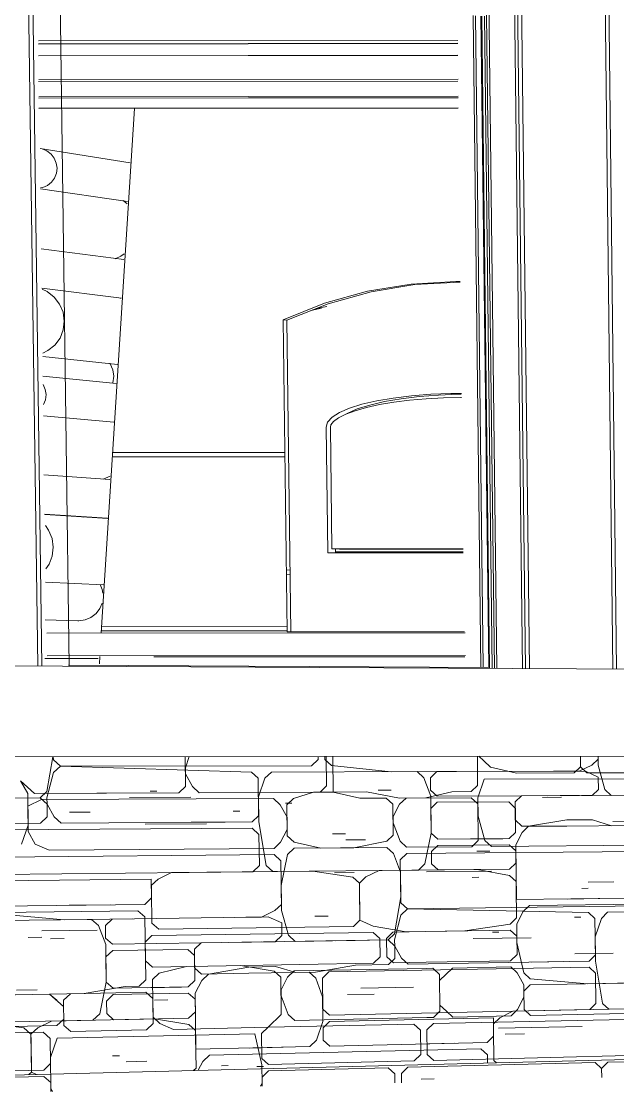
# Model space of a CAD drawing. Header units: inches. Extents: x 490.8 to 498.2, y -67.1 to -6.9.
# Drawn here: x 494.0869 to 494.1849, y -56.2383 to -56.0626 of the extents above; entities that cross this region are included whole.
import ezdxf

# ---------------------------------------------------------------- set-up
doc = ezdxf.new("R2010")
doc.units = ezdxf.units.IN
doc.header["$MEASUREMENT"] = 0
for name, color, linetype, lineweight in [('A-GENM', 13, 'Continuous', 9), ('A-GLAZ', 151, 'Continuous', 13), ('A-PART', 2, 'Continuous', 9), ('A-WALL', 113, 'Continuous', 13), ('A-WALL-PATT', 111, 'Continuous', 13), ('L-SITE-WALL', 31, 'Continuous', 13), ('Q-CASE', 31, 'Continuous', 9)]:
    doc.layers.add(name, color=color, linetype=linetype, lineweight=lineweight)

# ---------------------------------------------------------------- blocks, each defined once
blk = doc.blocks.new('FP_32-Back Patio1')
at = {"layer": 'A-WALL-PATT', "lineweight": 9}
for p, q in [((64.07442, -56.1833), (64.07449, -56.18819)), ((64.07508, -56.18329), (64.07445, -56.1851)), ((64.09765, -56.1881), (64.09759, -56.18326)), ((64.09868, -56.18326), (64.09875, -56.18912)), ((64.1224, -56.18323), (64.12245, -56.18801)), ((64.12266, -56.18323), (64.12347, -56.18399)), ((64.13932, -56.18321), (64.13934, -56.18496)), ((64.07445, -56.1851), (64.07446, -56.18613)), ((64.12347, -56.18399), (64.12455, -56.18499)), ((64.12881, -56.18598), (64.12455, -56.18499)), ((64.13934, -56.18496), (64.1383, -56.18596)), ((64.13934, -56.18496), (64.1404, -56.18595)), ((64.07446, -56.18613), (64.0756, -56.18818)), ((64.12351, -56.187), (64.12248, -56.19003)), ((64.12351, -56.187), (64.15601, -56.1869)), ((64.1383, -56.18596), (64.12881, -56.18598)), ((64.1529, -56.18592), (64.1404, -56.18595)), ((64.04739, -56.18724), (64.0497, -56.18932)), ((64.04739, -56.18724), (64.04856, -56.18932)), ((64.07449, -56.18819), (64.07339, -56.18922)), ((64.0756, -56.18818), (64.07673, -56.18921)), ((64.09657, -56.18913), (64.09765, -56.1881)), ((64.1214, -56.18902), (64.12245, -56.18801)), ((64.04856, -56.18932), (64.04863, -56.19453)), ((64.05085, -56.19035), (64.04858, -56.19141)), ((64.0497, -56.18932), (64.07339, -56.18922)), ((64.05085, -56.19035), (64.08891, -56.19018)), ((64.07339, -56.18922), (64.05991, -56.18928)), ((64.07673, -56.18921), (64.09657, -56.18913)), ((64.08891, -56.19018), (64.09002, -56.1912)), ((64.09112, -56.19119), (64.09221, -56.19016)), ((64.09548, -56.18913), (64.09221, -56.19016)), ((64.09875, -56.18912), (64.09548, -56.18913)), ((64.09548, -56.18913), (64.09657, -56.18913)), ((64.09875, -56.18912), (64.10419, -56.18909)), ((64.10312, -56.19011), (64.09875, -56.18912)), ((64.10745, -56.19009), (64.10312, -56.19011)), ((64.10419, -56.18909), (64.10961, -56.19008)), ((64.10745, -56.19009), (64.10854, -56.1911)), ((64.10961, -56.19008), (64.11392, -56.19007)), ((64.10962, -56.1911), (64.11069, -56.19008)), ((64.12141, -56.19003), (64.11069, -56.19008)), ((64.11392, -56.19007), (64.11819, -56.18904)), ((64.11819, -56.18904), (64.1214, -56.18902)), ((64.12141, -56.19003), (64.12249, -56.19103)), ((64.12248, -56.19003), (64.12251, -56.19304)), ((64.13308, -56.18998), (64.13624, -56.18996)), ((64.04858, -56.19141), (64.04864, -56.19557)), ((64.08232, -56.19226), (64.08342, -56.19225)), ((64.09002, -56.1912), (64.09115, -56.19323)), ((64.09112, -56.19119), (64.09119, -56.1963)), ((64.1086, -56.19617), (64.10854, -56.1911)), ((64.10962, -56.1911), (64.10857, -56.19313)), ((64.12256, -56.19707), (64.12249, -56.19103)), ((64.05543, -56.19241), (64.05882, -56.19239)), ((64.09115, -56.19323), (64.09117, -56.19527)), ((64.10857, -56.19313), (64.10858, -56.19414)), ((64.12251, -56.19304), (64.12363, -56.19706)), ((64.14467, -56.19391), (64.15195, -56.19386)), ((64.04863, -56.19453), (64.04753, -56.19766)), ((64.04864, -56.19557), (64.04981, -56.19764)), ((64.06786, -56.1944), (64.07791, -56.19434)), ((64.09117, -56.19527), (64.0901, -56.19732)), ((64.10858, -56.19414), (64.1097, -56.19717)), ((64.0901, -56.19732), (64.08901, -56.19836)), ((64.09119, -56.1963), (64.0923, -56.19731)), ((64.0923, -56.19731), (64.09669, -56.19829)), ((64.10213, -56.19825), (64.10754, -56.19719)), ((64.10754, -56.19719), (64.1086, -56.19617)), ((64.1097, -56.19717), (64.11079, -56.19817)), ((64.12151, -56.19808), (64.12256, -56.19707)), ((64.1247, -56.19806), (64.12363, -56.19706)), ((64.04981, -56.19764), (64.0521, -56.19866)), ((64.0521, -56.19866), (64.08901, -56.19836)), ((64.09123, -56.19936), (64.09019, -56.20447)), ((64.09123, -56.19936), (64.09231, -56.19833)), ((64.10755, -56.1982), (64.09231, -56.19833)), ((64.09669, -56.19829), (64.10213, -56.19825)), ((64.10755, -56.1982), (64.10864, -56.1992)), ((64.10864, -56.1992), (64.10976, -56.20223)), ((64.10973, -56.20021), (64.1108, -56.19918)), ((64.11079, -56.19817), (64.12151, -56.19808)), ((64.1108, -56.19918), (64.14994, -56.19884)), ((64.1247, -56.19806), (64.1551, -56.1978)), ((64.04412, -56.19977), (64.08903, -56.19938)), ((64.08903, -56.19938), (64.09014, -56.20039)), ((64.09014, -56.20039), (64.09023, -56.20754)), ((64.10982, -56.20729), (64.10973, -56.20021)), ((64.09892, -56.20234), (64.10218, -56.20231)), ((64.10976, -56.20223), (64.10981, -56.20628)), ((64.11406, -56.20219), (64.12475, -56.20208)), ((64.09019, -56.20447), (64.09024, -56.20856)), ((64.12157, -56.20311), (64.12263, -56.2031)), ((64.14061, -56.20391), (64.14479, -56.20386)), ((64.10981, -56.20628), (64.1088, -56.21236)), ((64.13957, -56.20492), (64.14062, -56.2049)), ((64.09023, -56.20754), (64.08915, -56.20857)), ((64.11091, -56.20828), (64.10982, -56.20729)), ((64.11091, -56.20828), (64.15004, -56.20777)), ((64.04425, -56.20916), (64.05453, -56.21006)), ((64.05453, -56.21006), (64.06582, -56.20991)), ((64.06245, -56.20995), (64.08806, -56.20961)), ((64.08254, -56.20968), (64.08696, -56.20962)), ((64.08696, -56.20962), (64.08915, -56.20857)), ((64.08806, -56.20961), (64.09027, -56.2106)), ((64.09024, -56.20856), (64.09139, -56.21262)), ((64.09573, -56.2095), (64.09792, -56.20947)), ((64.10985, -56.20931), (64.10882, -56.21337)), ((64.10985, -56.20931), (64.11091, -56.20828)), ((64.14066, -56.20889), (64.11091, -56.20828)), ((64.14066, -56.20889), (64.14172, -56.20987)), ((64.14179, -56.21585), (64.14172, -56.20987)), ((64.14277, -56.20986), (64.14176, -56.21286)), ((64.14277, -56.20986), (64.1438, -56.20885)), ((64.16653, -56.20854), (64.1438, -56.20885)), ((64.05906, -56.21), (64.03391, -56.21034)), ((64.05906, -56.21), (64.0602, -56.21102)), ((64.06138, -56.21411), (64.0602, -56.21102)), ((64.06133, -56.211), (64.06245, -56.20995)), ((64.06136, -56.21307), (64.06133, -56.211)), ((64.09027, -56.2106), (64.0903, -56.21264)), ((64.0523, -56.21321), (64.05457, -56.21317)), ((64.06136, -56.21307), (64.0625, -56.21409)), ((64.10774, -56.21339), (64.07705, -56.21386)), ((64.0903, -56.21264), (64.08921, -56.21368)), ((64.09139, -56.21262), (64.0925, -56.21362)), ((64.0925, -56.21362), (64.10774, -56.21339)), ((64.10774, -56.21339), (64.1088, -56.21236)), ((64.10883, -56.21438), (64.10774, -56.21339)), ((64.10882, -56.21337), (64.10883, -56.21438)), ((64.12169, -56.21317), (64.13124, -56.21303)), ((64.12487, -56.21212), (64.12593, -56.2121)), ((64.14176, -56.21286), (64.1418, -56.21685)), ((64.06146, -56.22031), (64.06138, -56.21411)), ((64.0614, -56.21618), (64.06252, -56.21512)), ((64.0625, -56.21409), (64.07705, -56.21386)), ((64.07484, -56.21493), (64.06252, -56.21512)), ((64.07484, -56.21493), (64.07597, -56.21594)), ((64.07705, -56.21386), (64.07595, -56.21491)), ((64.07595, -56.21491), (64.07598, -56.21696)), ((64.08921, -56.21368), (64.08149, -56.2138)), ((64.0837, -56.21376), (64.08701, -56.21371)), ((64.09906, -56.21352), (64.10232, -56.21347)), ((64.10884, -56.2154), (64.10883, -56.21438)), ((64.10883, -56.21438), (64.10993, -56.21639)), ((64.0614, -56.21618), (64.06146, -56.22031)), ((64.07602, -56.22004), (64.07597, -56.21594)), ((64.07598, -56.21696), (64.07597, -56.21594)), ((64.10885, -56.21641), (64.10779, -56.21744)), ((64.10884, -56.2154), (64.10885, -56.21641)), ((64.10993, -56.21639), (64.11102, -56.21738)), ((64.11102, -56.21738), (64.14076, -56.21686)), ((64.13129, -56.21703), (64.13656, -56.21694)), ((64.14179, -56.21585), (64.14076, -56.21686)), ((64.1418, -56.21685), (64.14293, -56.22379)), ((64.07598, -56.21696), (64.07599, -56.21799)), ((64.07599, -56.21799), (64.07712, -56.219)), ((64.07823, -56.21898), (64.08486, -56.21784)), ((64.08486, -56.21784), (64.08926, -56.21776)), ((64.09585, -56.21866), (64.08487, -56.21886)), ((64.08926, -56.21776), (64.09257, -56.21872)), ((64.09257, -56.21872), (64.09476, -56.21868)), ((64.09476, -56.21868), (64.09586, -56.21968)), ((64.10237, -56.21753), (64.09585, -56.21866)), ((64.09695, -56.21966), (64.09803, -56.21862)), ((64.09803, -56.21862), (64.14077, -56.21786)), ((64.10779, -56.21744), (64.10237, -56.21753)), ((64.14077, -56.21786), (64.14183, -56.21884)), ((64.0604, -56.2255), (64.06146, -56.22031)), ((64.06146, -56.22031), (64.0626, -56.22132)), ((64.07492, -56.22109), (64.07602, -56.22004)), ((64.07713, -56.22002), (64.07605, -56.2221)), ((64.07712, -56.219), (64.08487, -56.21886)), ((64.07713, -56.22002), (64.07823, -56.21898)), ((64.09586, -56.21968), (64.09699, -56.22271)), ((64.09695, -56.21966), (64.09702, -56.22475)), ((64.14188, -56.22382), (64.14183, -56.21884)), ((64.04671, -56.22162), (64.05014, -56.22156)), ((64.0626, -56.22132), (64.07492, -56.22109)), ((64.06261, -56.22236), (64.07493, -56.22212)), ((64.06822, -56.22122), (64.07381, -56.22111)), ((64.07493, -56.22212), (64.07606, -56.22313)), ((64.07605, -56.2221), (64.07617, -56.23134)), ((64.0615, -56.22341), (64.06261, -56.22236)), ((64.0615, -56.22341), (64.06153, -56.22548)), ((64.06936, -56.22326), (64.0716, -56.22321)), ((64.07609, -56.22518), (64.07606, -56.22313)), ((64.09699, -56.22271), (64.09704, -56.22678)), ((64.14188, -56.22382), (64.14085, -56.22483)), ((64.14293, -56.2238), (64.14398, -56.22477)), ((64.0604, -56.2255), (64.05928, -56.22656)), ((64.06153, -56.22548), (64.06267, -56.22649)), ((64.07609, -56.22518), (64.07499, -56.22623)), ((64.09702, -56.22475), (64.09812, -56.22574)), ((64.09812, -56.22574), (64.14085, -56.22483)), ((64.1261, -56.22615), (64.12821, -56.2251)), ((64.12821, -56.2251), (64.15023, -56.22464)), ((64.14398, -56.22477), (64.1667, -56.22429)), ((64.03414, -56.22709), (64.05928, -56.22656)), ((64.04106, -56.22695), (64.04794, -56.22784)), ((64.05022, -56.22779), (64.05248, -56.22671)), ((64.05248, -56.22671), (64.0694, -56.22635)), ((64.06267, -56.22649), (64.07499, -56.22623)), ((64.0694, -56.22635), (64.075, -56.22726)), ((64.075, -56.22726), (64.07613, -56.22826)), ((64.09704, -56.22678), (64.09599, -56.22985)), ((64.09706, -56.2278), (64.09813, -56.22676)), ((64.09813, -56.22676), (64.12504, -56.22617)), ((64.12504, -56.22617), (64.12506, -56.22818)), ((64.12505, -56.22718), (64.1261, -56.22615)), ((64.12506, -56.22818), (64.12505, -56.22718)), ((64.04794, -56.22784), (64.0491, -56.22886)), ((64.05022, -56.22779), (64.0491, -56.22886)), ((64.0491, -56.22886), (64.04918, -56.23509)), ((64.0491, -56.22886), (64.04911, -56.2299)), ((64.07614, -56.22929), (64.07613, -56.22826)), ((64.09707, -56.22881), (64.09706, -56.2278)), ((64.09707, -56.22881), (64.09708, -56.22983)), ((64.12507, -56.22918), (64.12402, -56.23021)), ((64.12507, -56.22918), (64.12506, -56.22818)), ((64.12506, -56.22818), (64.12512, -56.2332)), ((64.04918, -56.23509), (64.04911, -56.2299)), ((64.07614, -56.22929), (64.07621, -56.23442)), ((64.07617, -56.23134), (64.09491, -56.2309)), ((64.09491, -56.2309), (64.09599, -56.22985)), ((64.09708, -56.22983), (64.09819, -56.23082)), ((64.09819, -56.23082), (64.12402, -56.23021)), ((64.11226, -56.23049), (64.11869, -56.23034)), ((64.0784, -56.23231), (64.07731, -56.23336)), ((64.12297, -56.23124), (64.0784, -56.23231)), ((64.08503, -56.23113), (64.09053, -56.231)), ((64.12297, -56.23124), (64.12405, -56.23222)), ((64.12405, -56.23222), (64.12406, -56.2336)), ((64.07621, -56.23442), (64.0758, -56.23481)), ((64.07731, -56.23336), (64.07656, -56.23479)), ((64.08617, -56.23417), (64.08727, -56.23414)), ((64.12512, -56.2332), (64.12552, -56.23356)), ((64.04877, -56.23549), (64.04918, -56.23509)), ((64.04918, -56.23509), (64.05003, -56.23546))]:
    blk.add_line(p, q, dxfattribs=at)
blk = doc.blocks.new('FP_39-Back Patio1')
at = {"layer": 'A-PART'}
for p, q in [((64.05267, -56.18333), (64.05171, -56.18903)), ((64.05278, -56.18382), (64.05277, -56.18333)), ((64.09625, -56.18327), (64.09625, -56.18376)), ((64.09734, -56.18326), (64.09734, -56.18375)), ((64.14222, -56.1832), (64.14224, -56.18468)), ((64.14222, -56.1832), (64.14223, -56.18368)), ((64.05393, -56.18486), (64.05278, -56.18382)), ((64.05281, -56.1859), (64.05393, -56.18486)), ((64.05393, -56.18486), (64.09517, -56.18478)), ((64.0853, -56.18582), (64.05393, -56.18486)), ((64.09625, -56.18376), (64.09517, -56.18478)), ((64.09734, -56.18375), (64.09845, -56.18477)), ((64.09845, -56.18477), (64.10823, -56.18576)), ((64.13911, -56.18568), (64.14119, -56.18468)), ((64.14223, -56.18368), (64.14119, -56.18468)), ((64.14224, -56.18468), (64.14333, -56.18866)), ((64.05281, -56.1859), (64.05173, -56.19007)), ((64.0853, -56.18582), (64.08641, -56.18684)), ((64.08649, -56.19298), (64.08641, -56.18684)), ((64.08752, -56.18684), (64.08645, -56.18991)), ((64.08752, -56.18684), (64.0886, -56.18581)), ((64.11254, -56.18575), (64.0886, -56.18581)), ((64.10823, -56.18576), (64.11898, -56.18574)), ((64.11254, -56.18575), (64.11363, -56.18676)), ((64.11474, -56.18979), (64.11363, -56.18676)), ((64.1147, -56.18676), (64.11577, -56.18574)), ((64.11473, -56.18878), (64.1147, -56.18676)), ((64.11577, -56.18574), (64.14016, -56.18568)), ((64.1349, -56.18569), (64.13911, -56.18568)), ((64.14016, -56.18568), (64.14226, -56.18667)), ((64.14226, -56.18667), (64.14228, -56.18867)), ((64.1061, -56.18881), (64.10827, -56.1888)), ((64.11473, -56.18878), (64.11581, -56.18978)), ((64.14228, -56.18867), (64.14125, -56.18967)), ((64.14333, -56.18866), (64.14439, -56.18965)), ((64.05059, -56.19007), (64.01821, -56.19021)), ((64.03452, -56.19014), (64.05059, -56.19007)), ((64.05059, -56.19007), (64.05171, -56.18903)), ((64.05174, -56.19111), (64.05059, -56.19007)), ((64.05173, -56.19007), (64.05174, -56.19111)), ((64.0653, -56.19001), (64.07537, -56.18996)), ((64.06865, -56.18896), (64.06977, -56.18895)), ((64.08645, -56.18991), (64.08651, -56.194)), ((64.11481, -56.19584), (64.11474, -56.18979)), ((64.11581, -56.18978), (64.12967, -56.18972)), ((64.12967, -56.18972), (64.12862, -56.19073)), ((64.1589, -56.18959), (64.12967, -56.18972)), ((64.14125, -56.18967), (64.13389, -56.1897)), ((64.136, -56.18969), (64.13915, -56.18968)), ((64.14439, -56.18965), (64.1589, -56.18959)), ((64.05175, -56.19215), (64.05174, -56.19111)), ((64.05174, -56.19111), (64.05291, -56.19318)), ((64.05175, -56.19215), (64.05177, -56.19319)), ((64.09087, -56.19091), (64.09196, -56.19091)), ((64.11477, -56.19181), (64.11583, -56.19079)), ((64.11477, -56.19181), (64.11481, -56.19584)), ((64.12756, -56.19073), (64.11583, -56.19079)), ((64.12756, -56.19073), (64.12863, -56.19173)), ((64.12862, -56.19073), (64.12864, -56.19273)), ((64.12868, -56.19574), (64.12863, -56.19173)), ((64.12864, -56.19273), (64.12863, -56.19173)), ((64.05177, -56.19319), (64.05064, -56.19423)), ((64.05291, -56.19318), (64.05406, -56.19421)), ((64.05406, -56.19421), (64.0854, -56.19401)), ((64.07543, -56.19407), (64.08098, -56.19404)), ((64.08649, -56.19298), (64.0854, -56.19401)), ((64.08651, -56.194), (64.0877, -56.20116)), ((64.12864, -56.19273), (64.12866, -56.19374)), ((64.12866, -56.19374), (64.12973, -56.19473)), ((64.13079, -56.19473), (64.1371, -56.19368)), ((64.1371, -56.19368), (64.1413, -56.19366)), ((64.1413, -56.19366), (64.14444, -56.19463)), ((64.04036, -56.19534), (64.08542, -56.19504)), ((64.05064, -56.19423), (64.04493, -56.19427)), ((64.08542, -56.19504), (64.08653, -56.19605)), ((64.1138, -56.2009), (64.11481, -56.19584)), ((64.11481, -56.19584), (64.1159, -56.19685)), ((64.12763, -56.19675), (64.12868, -56.19574)), ((64.12974, -56.19574), (64.1287, -56.19775)), ((64.12973, -56.19473), (64.13711, -56.19468)), ((64.12974, -56.19574), (64.13079, -56.19473)), ((64.14757, -56.19461), (64.13711, -56.19468)), ((64.14444, -56.19463), (64.14653, -56.19462)), ((64.0866, -56.20117), (64.08653, -56.19605)), ((64.09859, -56.19596), (64.10077, -56.19595)), ((64.10078, -56.19696), (64.10404, -56.19694)), ((64.1159, -56.19685), (64.12763, -56.19675)), ((64.12125, -56.1968), (64.12657, -56.19676)), ((64.11485, -56.19887), (64.11591, -56.19786)), ((64.11485, -56.19887), (64.11488, -56.20089)), ((64.11591, -56.19786), (64.12764, -56.19776)), ((64.12234, -56.19881), (64.12447, -56.19879)), ((64.12764, -56.19776), (64.12872, -56.19875)), ((64.1287, -56.19775), (64.12881, -56.20677)), ((64.12874, -56.20076), (64.12872, -56.19875)), ((64.1138, -56.2009), (64.11274, -56.20192)), ((64.11488, -56.20089), (64.11596, -56.20189)), ((64.12874, -56.20076), (64.12769, -56.20177)), ((64.04046, -56.20266), (64.08551, -56.2022)), ((64.06996, -56.20339), (64.07219, -56.20233)), ((64.07219, -56.20233), (64.09539, -56.2021)), ((64.0866, -56.20117), (64.08551, -56.2022)), ((64.0877, -56.20115), (64.08881, -56.20217)), ((64.08881, -56.20217), (64.11274, -56.20192)), ((64.09539, -56.2021), (64.10194, -56.20305)), ((64.10411, -56.20303), (64.10627, -56.20199)), ((64.10627, -56.20199), (64.12238, -56.20183)), ((64.11596, -56.20189), (64.12769, -56.20177)), ((64.12238, -56.20183), (64.1277, -56.20278)), ((64.1277, -56.20278), (64.12877, -56.20377)), ((64.04047, -56.2037), (64.06885, -56.2034)), ((64.06885, -56.2034), (64.06887, -56.20546)), ((64.06886, -56.20443), (64.06996, -56.20339)), ((64.06887, -56.20546), (64.06886, -56.20443)), ((64.10194, -56.20305), (64.10304, -56.20405)), ((64.10411, -56.20303), (64.10304, -56.20405)), ((64.10304, -56.20405), (64.10312, -56.21014)), ((64.10304, -56.20405), (64.10305, -56.20507)), ((64.12879, -56.20477), (64.12877, -56.20377)), ((64.06889, -56.20649), (64.06887, -56.20546)), ((64.06887, -56.20546), (64.06894, -56.21062)), ((64.10312, -56.21014), (64.10305, -56.20507)), ((64.12879, -56.20477), (64.12885, -56.20978)), ((64.04053, -56.20788), (64.06778, -56.20754)), ((64.05537, -56.20769), (64.06216, -56.20761)), ((64.06889, -56.20649), (64.06778, -56.20754)), ((64.12881, -56.20677), (64.14667, -56.20655)), ((64.13094, -56.20775), (64.12989, -56.20877)), ((64.17341, -56.2072), (64.13094, -56.20775)), ((64.13725, -56.20667), (64.14249, -56.2066)), ((64.06667, -56.20858), (64.01966, -56.20919)), ((64.06667, -56.20858), (64.06781, -56.2096)), ((64.06781, -56.2096), (64.06794, -56.21991)), ((64.12885, -56.20978), (64.1278, -56.2108)), ((64.12989, -56.20877), (64.12886, -56.21078)), ((64.13834, -56.20965), (64.13939, -56.20963)), ((64.06894, -56.21062), (64.07007, -56.21163)), ((64.07007, -56.21163), (64.10204, -56.21117)), ((64.10204, -56.21117), (64.10312, -56.21014)), ((64.10312, -56.21014), (64.1053, -56.21112)), ((64.1053, -56.21112), (64.11071, -56.21206)), ((64.12036, -56.21191), (64.1278, -56.2108)), ((64.12886, -56.21078), (64.12889, -56.21379)), ((64.04862, -56.21298), (64.0509, -56.21295)), ((64.05088, -56.21191), (64.05996, -56.21178)), ((64.06897, -56.21268), (64.06786, -56.21373)), ((64.06897, -56.21268), (64.10531, -56.21214)), ((64.10531, -56.21214), (64.1064, -56.21313)), ((64.1064, -56.21313), (64.10644, -56.21617)), ((64.10749, -56.21312), (64.10855, -56.21209)), ((64.10749, -56.21312), (64.10752, -56.21615)), ((64.10855, -56.21209), (64.11394, -56.21201)), ((64.11071, -56.21206), (64.12036, -56.21191)), ((64.12781, -56.2118), (64.11394, -56.21201)), ((64.12781, -56.2118), (64.12888, -56.21279)), ((64.12892, -56.2158), (64.12888, -56.21279)), ((64.06786, -56.21373), (64.0679, -56.21682)), ((64.12889, -56.21379), (64.13001, -56.21878)), ((64.0679, -56.21682), (64.06904, -56.21783)), ((64.10537, -56.2172), (64.10644, -56.21617)), ((64.10752, -56.21615), (64.10862, -56.21715)), ((64.114, -56.21705), (64.12787, -56.21682)), ((64.12892, -56.2158), (64.12787, -56.21682)), ((64.13841, -56.21564), (64.14468, -56.21553)), ((64.10537, -56.2172), (64.06904, -56.21783)), ((64.07017, -56.21884), (64.07462, -56.21773)), ((64.0835, -56.21758), (64.08902, -56.21851)), ((64.08902, -56.21851), (64.09013, -56.21951)), ((64.09123, -56.21949), (64.09231, -56.21845)), ((64.09231, -56.21845), (64.11401, -56.21806)), ((64.10862, -56.21715), (64.114, -56.21705)), ((64.11508, -56.21804), (64.11401, -56.21806)), ((64.11508, -56.21804), (64.11617, -56.21903)), ((64.11618, -56.22004), (64.1183, -56.21799)), ((64.12788, -56.21782), (64.1183, -56.21799)), ((64.12788, -56.21782), (64.12895, -56.2188)), ((64.06684, -56.22096), (64.06794, -56.21991)), ((64.06906, -56.21989), (64.07017, -56.21884)), ((64.06906, -56.21989), (64.06916, -56.2271)), ((64.09021, -56.22563), (64.09013, -56.21951)), ((64.09123, -56.21949), (64.09016, -56.22155)), ((64.11617, -56.21903), (64.11624, -56.22508)), ((64.11623, -56.22407), (64.11618, -56.22004)), ((64.13004, -56.22078), (64.12895, -56.2188)), ((64.13001, -56.21878), (64.13108, -56.21976)), ((64.13108, -56.21976), (64.14056, -56.22058)), ((64.13109, -56.22076), (64.16027, -56.22021)), ((64.14056, -56.22058), (64.1654, -56.22011)), ((64.14056, -56.22058), (64.14787, -56.22044)), ((64.03034, -56.22269), (64.05784, -56.22217)), ((64.05557, -56.22221), (64.06797, -56.22197)), ((64.05784, -56.22217), (64.06459, -56.22101)), ((64.06459, -56.22101), (64.06684, -56.22096)), ((64.06797, -56.22197), (64.0691, -56.22298)), ((64.09016, -56.22155), (64.09017, -56.22257)), ((64.10326, -56.2213), (64.1119, -56.22113)), ((64.13006, -56.22279), (64.13004, -56.22078)), ((64.13005, -56.22179), (64.13109, -56.22076)), ((64.13008, -56.22479), (64.13005, -56.22179)), ((64.01985, -56.22289), (64.05216, -56.22228)), ((64.05216, -56.22228), (64.05446, -56.22431)), ((64.05216, -56.22228), (64.05332, -56.22329)), ((64.05445, -56.22327), (64.05557, -56.22221)), ((64.05451, -56.22742), (64.05445, -56.22327)), ((64.0691, -56.22298), (64.06915, -56.22607)), ((64.09017, -56.22257), (64.09131, -56.22561)), ((64.1011, -56.22235), (64.10544, -56.22227)), ((64.12902, -56.22481), (64.13006, -56.22279)), ((64.09021, -56.22563), (64.08804, -56.22772)), ((64.09131, -56.22561), (64.09242, -56.2266)), ((64.11624, -56.22508), (64.11518, -56.22611)), ((64.11731, -56.22506), (64.11623, -56.22407)), ((64.11731, -56.22506), (64.1184, -56.22604)), ((64.12902, -56.22481), (64.12798, -56.22584)), ((64.13008, -56.22479), (64.13115, -56.22577)), ((64.13115, -56.22577), (64.16135, -56.22512)), ((64.01993, -56.22816), (64.05337, -56.22744)), ((64.05337, -56.22744), (64.05449, -56.22638)), ((64.05451, -56.22742), (64.05566, -56.22843)), ((64.06916, -56.2271), (64.06805, -56.22816)), ((64.06915, -56.22607), (64.07028, -56.22708)), ((64.07028, -56.22708), (64.07253, -56.22806)), ((64.08804, -56.22772), (64.11197, -56.22719)), ((64.09242, -56.2266), (64.11411, -56.22614)), ((64.11306, -56.22818), (64.11197, -56.22719)), ((64.11518, -56.22611), (64.11411, -56.22614)), ((64.1152, -56.22712), (64.11413, -56.22815)), ((64.1152, -56.22712), (64.15931, -56.22615)), ((64.1184, -56.22604), (64.12798, -56.22584)), ((64.00224, -56.2296), (64.05111, -56.22853)), ((64.05111, -56.22853), (64.05226, -56.22954)), ((64.0534, -56.22952), (64.08585, -56.22879)), ((64.05566, -56.22843), (64.06805, -56.22816)), ((64.07253, -56.22806), (64.08804, -56.22772)), ((64.08585, -56.22879), (64.08702, -56.23387)), ((64.08695, -56.22876), (64.08804, -56.22772)), ((64.08695, -56.22876), (64.087, -56.23285)), ((64.11311, -56.23221), (64.11306, -56.22818)), ((64.11413, -56.22815), (64.11418, -56.23219)), ((64.12588, -56.22789), (64.13959, -56.22758)), ((64.12695, -56.22887), (64.13013, -56.22879)), ((64.05226, -56.22954), (64.05232, -56.23369)), ((64.0534, -56.22952), (64.05231, -56.23266)), ((64.05231, -56.23266), (64.05238, -56.23784)), ((64.06249, -56.23241), (64.06362, -56.23239)), ((64.11205, -56.23325), (64.11311, -56.23221)), ((64.11418, -56.23219), (64.11527, -56.23317)), ((64.15938, -56.23207), (64.11527, -56.23317)), ((64.05232, -56.23369), (64.0512, -56.23476)), ((64.06475, -56.23339), (64.06812, -56.23331)), ((64.08039, -56.23403), (64.0815, -56.23401)), ((64.087, -56.23285), (64.08812, -56.23384)), ((64.08702, -56.23387), (64.08706, -56.23693)), ((64.08812, -56.23384), (64.11205, -56.23325)), ((64.10775, -56.23437), (64.08813, -56.23486)), ((64.10884, -56.23535), (64.10775, -56.23437)), ((64.10992, -56.23532), (64.11098, -56.23428)), ((64.11098, -56.23428), (64.14176, -56.23351)), ((64.14176, -56.23351), (64.14281, -56.23447)), ((64.14281, -56.23447), (64.14385, -56.23345)), ((64.14283, -56.23599), (64.14281, -56.23447)), ((64.14281, -56.23447), (64.14283, -56.23599)), ((64.14385, -56.23345), (64.15939, -56.23306)), ((64.0512, -56.23476), (64.00234, -56.23597)), ((64.03401, -56.23623), (64.05121, -56.2358)), ((64.05121, -56.2358), (64.05236, -56.23681)), ((64.08704, -56.23591), (64.08813, -56.23486)), ((64.08704, -56.23591), (64.08706, -56.2374)), ((64.10886, -56.23685), (64.10884, -56.23535)), ((64.10992, -56.23532), (64.10994, -56.23682)), ((64.11316, -56.23625), (64.11531, -56.23619)), ((64.05236, -56.23681), (64.05238, -56.23828)), ((64.05238, -56.23784), (64.05262, -56.23828)), ((64.08706, -56.23693), (64.08681, -56.23741))]:
    blk.add_line(p, q, dxfattribs=at)
blk = doc.blocks.new('FP_59-Back Patio1')
at = {"layer": 'A-WALL-PATT', "lineweight": 9}
for p, q in [((64.09435, -56.0288), (64.0942, -56.01683)), ((64.09504, -56.02885), (64.09489, -56.01683)), ((64.08366, -56.03181), (64.06894, -56.03183)), ((64.09231, -56.03179), (64.08738, -56.0318)), ((64.16725, -56.03166), (64.14513, -56.0317)), ((64.16733, -56.03235), (64.14514, -56.03239)), ((64.14583, -56.0325), (64.14583, -56.03239)), ((64.14652, -56.03255), (64.14652, -56.03239)), ((64.08367, -56.0325), (64.0689, -56.03253)), ((64.10195, -56.03247), (64.08739, -56.0325)), ((64.1461, -56.05612), (64.14587, -56.03556)), ((64.14679, -56.05612), (64.14656, -56.03561)), ((64.15065, -56.13331), (64.15047, -56.11783)), ((64.15134, -56.13331), (64.15116, -56.11783)), ((64.09078, -56.13404), (64.06248, -56.13405)), ((64.09078, -56.13335), (64.06252, -56.13336)), ((64.17834, -56.1333), (64.1477, -56.13331)), ((64.17841, -56.13399), (64.1477, -56.13401)), ((64.09114, -56.16194), (64.06072, -56.16195)), ((64.18146, -56.16192), (64.14802, -56.16193)), ((64.09115, -56.16263), (64.06067, -56.16264)), ((64.16037, -56.16262), (64.14803, -56.16262)), ((64.15098, -56.16288), (64.15098, -56.16262)), ((64.15167, -56.16286), (64.15167, -56.16262))]:
    blk.add_line(p, q, dxfattribs=at)
blk = doc.blocks.new('FP_61-Back Patio1')
at = {"layer": 'A-WALL-PATT', "lineweight": 9}
blk.add_line((64.12007, -56.14964), (64.0991, -56.14965), dxfattribs=at)
blk = doc.blocks.new('FP_62-Back Patio1')
at = {"layer": 'A-WALL-PATT', "lineweight": 9}
for p, q in [((64.09164, -56.15267), (64.09102, -56.15264)), ((64.09165, -56.15336), (64.09103, -56.15333))]:
    blk.add_line(p, q, dxfattribs=at)
blk = doc.blocks.new('FP_63-Back Patio1')
at = {"layer": 'A-WALL-PATT', "lineweight": 9}
for p, q in [((64.09679, -56.10967), (64.09503, -56.11002)), ((64.09768, -56.10936), (64.09591, -56.10969))]:
    blk.add_line(p, q, dxfattribs=at)

msp = doc.modelspace()

# ---------------------------------------------------------------- linework, layer by layer
at = {"layer": 'A-GENM'}
for p, q in [((494.09004, -56.08345), (494.1048, -56.0858)), ((494.10438, -56.09217), (494.09009, -56.09005)), ((494.10365, -56.092), (494.1043, -56.09255)), ((494.09019, -56.0999), (494.10376, -56.10169)), ((494.09031, -56.10639), (494.10341, -56.10799)), ((494.10328, -56.10801), (494.10318, -56.10799)), ((494.10271, -56.11888), (494.09044, -56.11761)), ((494.09048, -56.12083), (494.10251, -56.12201)), ((494.10211, -56.12836), (494.09056, -56.12735)), ((494.09065, -56.13701), (494.10149, -56.13779)), ((494.1015, -56.13724), (494.10036, -56.13773)), ((494.10109, -56.14412), (494.09073, -56.14349)), ((494.09077, -56.14356), (494.10112, -56.14419)), ((494.09724, -56.14389), (494.09717, -56.14397)), ((494.10044, -56.15507), (494.09091, -56.15467)), ((494.09624, -56.16097), (494.09086, -56.1608))]:
    msp.add_line(p, q, dxfattribs=at)
for points in [[(494.0928, -56.08667, 0), (494.09268, -56.08583, 0), (494.09234, -56.08504, 0), (494.09182, -56.08436, 0), (494.09114, -56.08385, 0), (494.09036, -56.08352, 0), (494.09003, -56.08345, 0)], [(494.09009, -56.08991, 0), (494.09044, -56.08983, 0), (494.09122, -56.0895, 0), (494.09188, -56.08898, 0), (494.09239, -56.08831, 0), (494.0927, -56.08752, 0), (494.0928, -56.08667, 0)], [(494.10383, -56.10075, 0), (494.10329, -56.10111, 0), (494.10232, -56.10156, 0)], [(494.09399, -56.11179, 0), (494.09379, -56.11034, 0), (494.09321, -56.10899, 0), (494.09232, -56.10783, 0), (494.09116, -56.10694, 0), (494.09033, -56.10655, 0)], [(494.09047, -56.11703, 0), (494.09129, -56.11663, 0), (494.09242, -56.11574, 0), (494.09329, -56.11459, 0), (494.09383, -56.11324, 0), (494.09399, -56.11179, 0)], [(494.10149, -56.11871, 0), (494.10154, -56.11879, 0), (494.10196, -56.11977, 0), (494.10211, -56.12083, 0)], [(494.10211, -56.12083, 0), (494.10198, -56.12189, 0), (494.10196, -56.12197, 0)], [(494.09099, -56.12383, 0), (494.09087, -56.12299, 0), (494.09054, -56.1222, 0)], [(494.09058, -56.12546, 0), (494.09089, -56.12468, 0), (494.09099, -56.12383, 0)], [(494.09219, -56.1489, 0), (494.09198, -56.14746, 0), (494.09141, -56.14611, 0), (494.09088, -56.14535, 0)], [(494.09097, -56.15245, 0), (494.09148, -56.1517, 0), (494.09202, -56.15035, 0), (494.09219, -56.1489, 0)], [(494.09987, -56.15503, 0), (494.10019, -56.15585, 0), (494.10031, -56.15645, 0)], [(494.10019, -56.15807, 0), (494.09983, -56.15894, 0), (494.0992, -56.15978, 0), (494.09837, -56.16043, 0), (494.0974, -56.16084, 0), (494.09636, -56.16098, 0), (494.09623, -56.16097, 0)]]:
    msp.add_polyline3d(points, dxfattribs=at)
at = {"layer": 'A-GLAZ', "lineweight": 9}
for p, q in [((494.08783, -55.98691), (494.09031, -56.1684)), ((494.16974, -56.16883), (494.16767, -55.99395)), ((494.1827, -55.99527), (494.18469, -56.16892)), ((494.08963, -56.1684), (494.08729, -55.99681)), ((494.09477, -56.16842), (494.09253, -56.00268)), ((494.16842, -56.00359), (494.17036, -56.16884)), ((494.16923, -56.16883), (494.16729, -56.00486)), ((494.18407, -56.16891), (494.18219, -56.00475)), ((494.16312, -56.00841), (494.16503, -56.16881)), ((494.16242, -56.16864), (494.16114, -56.06163)), ((494.16279, -56.16864), (494.16151, -56.06165)), ((494.16151, -56.06165), (494.16279, -56.16864)), ((494.1637, -56.16865), (494.16242, -56.06173)), ((494.16381, -56.1688), (494.16254, -56.06174)), ((494.16297, -56.06169), (494.16425, -56.1688)), ((494.16463, -56.1688), (494.16335, -56.06157)), ((494.16463, -56.1688), (494.16335, -56.06157)), ((494.16335, -56.06157), (494.16463, -56.1688)), ((494.0947, -56.16828), (494.16381, -56.16866))]:
    msp.add_line(p, q, dxfattribs=at)
at = {"layer": 'A-PART'}
for p, q in [((493.99328, -56.16788), (494.37501, -56.16996)), ((494.3751, -56.18294), (493.99328, -56.18346))]:
    msp.add_line(p, q, dxfattribs=at)
at = {"layer": 'A-WALL'}
for p, q in [((494.10007, -56.16297), (494.10551, -56.07689)), ((494.13057, -56.16279), (494.12992, -56.11155)), ((494.13053, -56.11163), (494.12992, -56.11155)), ((494.13053, -56.11163), (494.13118, -56.16279)), ((494.13725, -56.14985), (494.13699, -56.12921)), ((494.13768, -56.12921), (494.13793, -56.14916)), ((494.15952, -56.14985), (494.13725, -56.14985)), ((494.13793, -56.14916), (494.15951, -56.14915)), ((494.13921, -56.14923), (494.13793, -56.14916)), ((494.13853, -56.14923), (494.13853, -56.14985)), ((494.15949, -56.14923), (494.13921, -56.14923)), ((494.15969, -56.16278), (494.13057, -56.16279)), ((494.09975, -56.16805), (494.09983, -56.16687))]:
    msp.add_line(p, q, dxfattribs=at)
for points in [[(494.12992, -56.11155, 0), (494.13671, -56.10884, 0), (494.14376, -56.10688, 0), (494.15098, -56.10569, 0), (494.15831, -56.10529, 0), (494.159, -56.10529, 0)], [(494.15899, -56.10537, 0), (494.15889, -56.10537, 0), (494.15158, -56.10577, 0), (494.14436, -56.10696, 0), (494.13732, -56.10892, 0), (494.13053, -56.11163, 0)], [(494.13699, -56.12921, 0), (494.13723, -56.12838, 0), (494.13796, -56.12757, 0), (494.13916, -56.1268, 0), (494.14081, -56.12609, 0), (494.14287, -56.12544, 0), (494.14529, -56.12487, 0), (494.14802, -56.12441, 0), (494.15101, -56.12405, 0), (494.15418, -56.1238, 0), (494.15746, -56.12367, 0), (494.15921, -56.12366, 0)], [(494.15918, -56.1238, 0), (494.1587, -56.1238, 0), (494.15542, -56.12393, 0), (494.15226, -56.12417, 0), (494.14929, -56.12453, 0), (494.14656, -56.125, 0), (494.14414, -56.12556, 0), (494.14208, -56.12621, 0), (494.14044, -56.12693, 0), (494.14024, -56.12704, 0)], [(494.15921, -56.12435, 0), (494.15912, -56.12435, 0), (494.15625, -56.1244, 0), (494.15342, -56.12454, 0), (494.1507, -56.12477, 0), (494.14813, -56.12509, 0), (494.14575, -56.12549, 0), (494.14361, -56.12596, 0), (494.14175, -56.12649, 0), (494.14021, -56.12707, 0), (494.13901, -56.12768, 0), (494.1382, -56.12828, 0), (494.13778, -56.12881, 0), (494.13768, -56.12921, 0)]]:
    msp.add_polyline3d(points, dxfattribs=at)
at = {"layer": 'L-SITE-WALL'}
for p, q in [((493.99328, -56.16788), (494.37501, -56.16996)), ((494.3751, -56.18294), (493.99328, -56.18346)), ((493.99324, -56.23788), (494.3759, -56.22825))]:
    msp.add_line(p, q, dxfattribs=at)
at = {"layer": 'Q-CASE'}
for p, q in [((494.1586, -56.0657), (494.08975, -56.06579)), ((494.15861, -56.06616), (494.08976, -56.06626)), ((494.15861, -56.0662), (494.08976, -56.06629)), ((494.15861, -56.06816), (494.08976, -56.06825)), ((494.15862, -56.06812), (494.08977, -56.06821)), ((494.15863, -56.07238), (494.08978, -56.07247)), ((494.15866, -56.07204), (494.08982, -56.07213)), ((494.15865, -56.07486), (494.0898, -56.07495)), ((494.15865, -56.07508), (494.0898, -56.07516)), ((494.15865, -56.0751), (494.0898, -56.07518)), ((494.15866, -56.07675), (494.08981, -56.07684)), ((494.08981, -56.07689), (494.15865, -56.0768)), ((494.09112, -56.16299), (494.15982, -56.16297)), ((494.0908, -56.16719), (494.09957, -56.16719)), ((494.15986, -56.16671), (494.09117, -56.16672)), ((494.10867, -56.1669), (494.15974, -56.16689))]:
    msp.add_line(p, q, dxfattribs=at)

# ---------------------------------------------------------------- block references
at = {"layer": 'A-PART'}
msp.add_blockref('FP_39-Back Patio1', (430.03942, 0), dxfattribs=at)
at = {"layer": 'A-WALL', "lineweight": 9}
for name in ['FP_59-Back Patio1', 'FP_61-Back Patio1', 'FP_62-Back Patio1']:
    msp.add_blockref(name, (430.03942, 0), dxfattribs=at)
at = {"layer": 'A-WALL'}
msp.add_blockref('FP_63-Back Patio1', (430.03942, 0), dxfattribs=at)
at = {"layer": 'L-SITE-WALL', "lineweight": 9}
msp.add_blockref('FP_32-Back Patio1', (430.03942, 0), dxfattribs=at)

doc.saveas('drawing.dxf')
